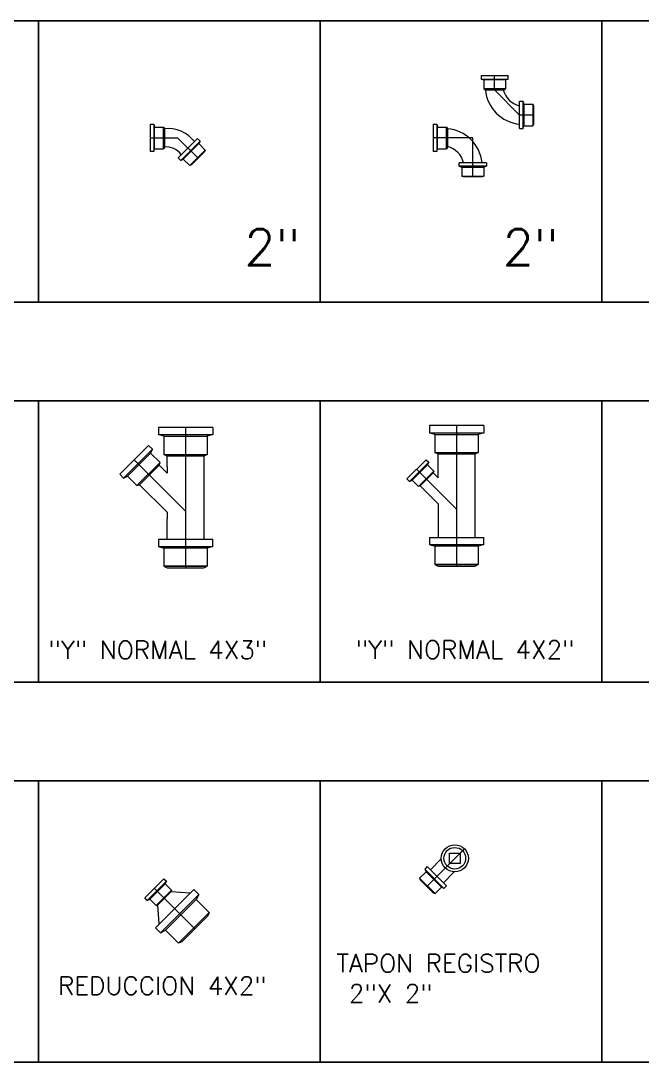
# Model space of a CAD drawing. Header units: inches. Extents: x 6.703 to 7.022, y 0.6 to 1.001.
# Drawn here: x 6.8672 to 6.9348, y 0.6827 to 0.796 of the extents above; entities that cross this region are included whole.
import ezdxf

# ---------------------------------------------------------------- set-up
doc = ezdxf.new("R2010")
doc.units = ezdxf.units.IN
doc.header["$MEASUREMENT"] = 0
for name, pattern in [('CENTERX2', [4, 2.5, -0.5, 0.5, -0.5]), ('DASHDOTX2', [50.8, 25.4, -12.7, 0, -12.7]), ('DASHED2', [0.375, 0.25, -0.125])]:
    doc.linetypes.add(name, pattern=pattern)
for name, color, linetype in [('00', 7, 'Continuous'), ('EJEX2', 41, 'CENTERX2'), ('S.V.BAJ.', 8, 'DASHED2'), ('Tubo', 122, 'Continuous')]:
    doc.layers.add(name, color=color, linetype=linetype)
doc.styles.add('ROMANS', font='romans')

msp = doc.modelspace()

# ---------------------------------------------------------------- linework, layer by layer
at = {"layer": 'EJEX2', "linetype": 'DASHDOTX2', "lineweight": 9, "ltscale": 0.02}
for p, q in [((6.918750683494555, 0.788484601606587), (6.918750683494555, 0.7900436550409171)), ((6.918750683494555, 0.788484601606587), (6.92144810473823, 0.7857286990711535)), ((6.923007158172561, 0.7857286990711535), (6.92144810473823, 0.7857286990711535)), ((6.881278359818513, 0.7832480751621607), (6.884268646936356, 0.7832480751621607)), ((6.884268646936356, 0.7832480751621607), (6.886493730133878, 0.7810229919646562)), ((6.916380291057272, 0.7832480751621607), (6.912065335087499, 0.7832480751621607)), ((6.916380291057272, 0.7789916004841462), (6.916380291057272, 0.7832480751621607)), ((6.885135533818872, 0.751748383529153), (6.885135533818872, 0.7364570468173386)), ((6.914610176325547, 0.7519559180346768), (6.914610175125542, 0.7366645813228624)), ((6.879551952316524, 0.7482181388075518), (6.885135533818872, 0.7426345573051949)), ((6.910266148866403, 0.7471861192698714), (6.914610175610331, 0.7428420925259432)), ((6.911371013130226, 0.7018075235081804), (6.915466105682086, 0.7059026160599595)), ((6.886156974858239, 0.697177871741159), (6.881736166768048, 0.7015986798313137))]:
    msp.add_line(p, q, dxfattribs=at)
at = {"layer": 'S.V.BAJ.', "linetype": 'ByBlock', "ltscale": 0.36}
for p, q in [((6.74662477880544, 0.7959842519685065), (7.022294070144021, 0.7959842519685065)), ((6.869144463844813, 0.7653543307086721), (6.869144463844813, 0.7959842519685065)), ((6.899774385104648, 0.7653543307086721), (6.899774385104648, 0.7959842519685065)), ((6.930404306364499, 0.7653543307086721), (6.930404306364499, 0.7959842519685065)), ((7.022294070144021, 0.7653543307086721), (6.74662477880544, 0.7653543307086721)), ((6.74662477880544, 0.7546456692913339), (7.022294070144021, 0.7546456692913339)), ((6.869144463844813, 0.7240157480314996), (6.869144463844813, 0.7546456692913339)), ((6.899774385104648, 0.7240157480314996), (6.899774385104648, 0.7546456692913339)), ((6.930404306364499, 0.7240157480314996), (6.930404306364499, 0.7546456692913339)), ((7.022294070144021, 0.7240157480314996), (6.74662477880544, 0.7240157480314996)), ((6.74662477880544, 0.7133070866141794), (7.022294070144021, 0.7133070866141794)), ((6.869144463844813, 0.682677165354345), (6.869144463844813, 0.7133070866141794)), ((6.899774385104648, 0.682677165354345), (6.899774385104648, 0.7133070866141794)), ((6.930404306364499, 0.682677165354345), (6.930404306364499, 0.7133070866141794)), ((7.022294070144021, 0.682677165354345), (6.74662477880544, 0.682677165354345))]:
    msp.add_line(p, q, dxfattribs=at)
at = {"layer": 'Tubo', "linetype": 'ByBlock', "lineweight": 20, "ltscale": 0.36}
for p, q in [((6.917274307136292, 0.7900436550409171), (6.920227059852818, 0.7900436550409171)), ((6.917274307136292, 0.7900436550409171), (6.917274307136292, 0.7896499546787136)), ((6.920227059852818, 0.7896499546787136), (6.920227059852818, 0.7900436550409171)), ((6.917274307136292, 0.7896499546787136), (6.917569582407936, 0.7895594035953957)), ((6.917274307136292, 0.7896499546787136), (6.917569582407936, 0.7896499546787136)), ((6.917274307136292, 0.7896499546787136), (6.920227059852818, 0.7896499546787136)), ((6.917569582407936, 0.7895594035953957), (6.917569582407936, 0.788575152689887)), ((6.919931784581157, 0.7895594035953957), (6.917569582407936, 0.7895594035953957)), ((6.920227059852818, 0.7896499546787136), (6.919931784581157, 0.7895594035953957)), ((6.919931784581157, 0.7896499546787136), (6.920227059852818, 0.7896499546787136)), ((6.919931784581157, 0.7895594035953957), (6.919931784581157, 0.788575152689887)), ((6.917569582407936, 0.788575152689887), (6.917750684574553, 0.788484601606587)), ((6.919931784581157, 0.788575152689887), (6.917569582407936, 0.788575152689887)), ((6.917750684574553, 0.788484601606587), (6.919750682414556, 0.788484601606587)), ((6.919750682414556, 0.788484601606587), (6.919931784581157, 0.788575152689887)), ((6.92144810473823, 0.7842523227128815), (6.92144810473823, 0.7872050754294166)), ((6.921841805100434, 0.7872050754294166), (6.92144810473823, 0.7872050754294166)), ((6.921841805100434, 0.7842523227128815), (6.921841805100434, 0.7872050754294166)), ((6.921841805100434, 0.786909800157764), (6.921841805100434, 0.7872050754294166)), ((6.921841805100434, 0.7872050754294166), (6.921932356183734, 0.786909800157764)), ((6.921932356183734, 0.786909800157764), (6.921932356183734, 0.7845475979845341)), ((6.921932356183734, 0.786909800157764), (6.922916607089243, 0.786909800157764)), ((6.922916607089243, 0.786909800157764), (6.922916607089243, 0.7845475979845341)), ((6.923007158172561, 0.7867286979911461), (6.922916607089243, 0.786909800157764)), ((6.923007158172561, 0.784728700151152), (6.923007158172561, 0.7867286979911461)), ((6.881278359818513, 0.7847244515204328), (6.881278359818513, 0.7817716988038886)), ((6.881278359818513, 0.7847244515204328), (6.881672060180716, 0.7847244515204328)), ((6.881672060180716, 0.7847244515204328), (6.881762611264016, 0.7844291762487712)), ((6.881672060180716, 0.7847244515204328), (6.881672060180716, 0.7844291762487712)), ((6.881672060180716, 0.7847244515204328), (6.881672060180716, 0.7817716988038886)), ((6.881762611264016, 0.7844291762487712), (6.882746862169534, 0.7844291762487712)), ((6.881762611264016, 0.7820669740755503), (6.881762611264016, 0.7844291762487712)), ((6.882746862169534, 0.7844291762487712), (6.882837413252843, 0.7842480740821532)), ((6.882746862169534, 0.7820669740755503), (6.882746862169534, 0.7844291762487712)), ((6.882837413252843, 0.7842480740821532), (6.882837413252843, 0.7822480762421502)), ((6.912065335087499, 0.7847244515204148), (6.912459035449703, 0.7847244515204148)), ((6.912065335087499, 0.7847244515204148), (6.912065335087499, 0.7817716988038886)), ((6.912459035449703, 0.7847244515204148), (6.912459035449703, 0.7817716988038886)), ((6.912459035449703, 0.7847244515204148), (6.912459035449703, 0.7844291762487712)), ((6.912459035449703, 0.7847244515204148), (6.912549586533021, 0.7844291762487712)), ((6.912549586533021, 0.7820669740755503), (6.912549586533021, 0.7844291762487712)), ((6.912549586533021, 0.7844291762487712), (6.913533837438529, 0.7844291762487712)), ((6.913533837438529, 0.7820669740755503), (6.913533837438529, 0.7844291762487712)), ((6.913533837438529, 0.7844291762487712), (6.913624388521829, 0.7842480740821532)), ((6.913624388521829, 0.7842480740821532), (6.913624388521829, 0.7822480762421502)), ((6.92144810473823, 0.7842523227128815), (6.921841805100434, 0.7842523227128815)), ((6.921841805100434, 0.7842523227128815), (6.921841805100434, 0.7845475979845341)), ((6.921841805100434, 0.7842523227128815), (6.921932356183734, 0.7845475979845341)), ((6.921932356183734, 0.7845475979845341), (6.922916607089243, 0.7845475979845341)), ((6.922916607089243, 0.7845475979845341), (6.923007158172561, 0.784728700151152)), ((6.886435112385321, 0.7831751007329345), (6.88434162136559, 0.7810816097132037)), ((6.886435112385321, 0.7831751007329345), (6.88671424452129, 0.7828959685969752)), ((6.881672060180716, 0.7817716988038886), (6.881762611264016, 0.7820669740755503)), ((6.881672060180716, 0.7820669740755503), (6.881672060180716, 0.7817716988038886)), ((6.881762611264016, 0.7820669740755503), (6.882746862169534, 0.7820669740755503)), ((6.882837413252843, 0.7822480762421502), (6.882746862169534, 0.7820669740755503)), ((6.88462075350155, 0.7808024775772265), (6.88671424452129, 0.7828959685969752)), ((6.884894302994793, 0.7809476262879318), (6.886569095810584, 0.7826224191037235)), ((6.885592133334709, 0.7802497959480335), (6.887266926150501, 0.7819245887638073)), ((6.88671424452129, 0.7828959685969752), (6.886569095810584, 0.7826224191037235)), ((6.886569095810584, 0.7826224191037235), (6.887266926150501, 0.7819245887638073)), ((6.887266926150501, 0.7819245887638073), (6.887202725759227, 0.7817319875899879)), ((6.912459035449703, 0.7820669740755503), (6.912459035449703, 0.7817716988038886)), ((6.912459035449703, 0.7817716988038886), (6.912549586533021, 0.7820669740755503)), ((6.912549586533021, 0.7820669740755503), (6.913533837438529, 0.7820669740755503)), ((6.913624388521829, 0.7822480762421502), (6.913533837438529, 0.7820669740755503)), ((6.881672060180716, 0.7817716988038886), (6.881278359818513, 0.7817716988038886)), ((6.88462075350155, 0.7808024775772265), (6.88434162136559, 0.7810816097132037)), ((6.88462075350155, 0.7808024775772265), (6.884894302994793, 0.7809476262879318)), ((6.884894302994793, 0.7809476262879318), (6.885592133334709, 0.7802497959480335)), ((6.887202725759227, 0.7817319875899879), (6.885784734508528, 0.7803139963392888)), ((6.912459035449703, 0.7817716988038886), (6.912065335087499, 0.7817716988038886)), ((6.885784734508528, 0.7803139963392888), (6.885592133334709, 0.7802497959480335)), ((6.917856667415535, 0.7805506539184763), (6.914903914699, 0.7805506539184763)), ((6.914903914699, 0.7801569535562729), (6.914903914699, 0.7805506539184763)), ((6.914903914699, 0.7801569535562729), (6.915199189970653, 0.7800664024729729)), ((6.915199189970653, 0.7801569535562729), (6.914903914699, 0.7801569535562729)), ((6.917856667415535, 0.7801569535562729), (6.914903914699, 0.7801569535562729)), ((6.915199189970653, 0.7800664024729729), (6.915199189970653, 0.7790821515674642)), ((6.915199189970653, 0.7800664024729729), (6.917561392143883, 0.7800664024729729)), ((6.917856667415535, 0.7801569535562729), (6.917561392143883, 0.7800664024729729)), ((6.917856667415535, 0.7801569535562729), (6.917561392143883, 0.7801569535562729)), ((6.917561392143883, 0.7800664024729729), (6.917561392143883, 0.7790821515674642)), ((6.917856667415535, 0.7805506539184763), (6.917856667415535, 0.7801569535562729)), ((6.915380292137271, 0.7789916004841462), (6.915199189970653, 0.7790821515674642)), ((6.915199189970653, 0.7790821515674642), (6.917561392143883, 0.7790821515674642)), ((6.917380289977265, 0.7789916004841462), (6.915380292137271, 0.7789916004841462)), ((6.917561392143883, 0.7790821515674642), (6.917380289977265, 0.7789916004841462)), ((6.888088287952733, 0.751748383529153), (6.882182779685011, 0.751748383529153)), ((6.882182779685011, 0.751748383529153), (6.882182779685011, 0.7509609824267864)), ((6.888088287952733, 0.751748383529153), (6.888088287952733, 0.7509609824267864)), ((6.917562930459408, 0.7519559180346768), (6.911657422191686, 0.7519559180346768)), ((6.911657422191686, 0.7519559180346768), (6.911657422191686, 0.7511685169323103)), ((6.917562930459408, 0.7519559180346768), (6.917562930459408, 0.7511685169323103)), ((6.882182779685011, 0.7509609824267864), (6.888088287952733, 0.7509609824267864)), ((6.882773330511781, 0.7507798801732474), (6.882182779685011, 0.7509609824267864)), ((6.882773330511781, 0.7507798801732474), (6.887497737125962, 0.7507798801732474)), ((6.882773330511781, 0.7507798801732474), (6.882773330511781, 0.7488113774173402)), ((6.888088287952733, 0.7509609824267864), (6.887497737125962, 0.7507798801732474)), ((6.887497737125962, 0.7507798801732474), (6.887497737125962, 0.7488113774173402)), ((6.912247973018456, 0.7509874146787712), (6.911657422191686, 0.7511685169323103)), ((6.911657422191686, 0.7511685169323103), (6.917562930459408, 0.7511685169323103)), ((6.912247973018456, 0.7509874146787712), (6.916972379632638, 0.7509874146787712)), ((6.912247973018456, 0.7509874146787712), (6.912247973018456, 0.749018911922864)), ((6.917562930459408, 0.7511685169323103), (6.916972379632638, 0.7509874146787712)), ((6.916972379632638, 0.7509874146787712), (6.916972379632638, 0.749018911922864)), ((6.88111788698313, 0.7497840734741585), (6.877986017649917, 0.7466522041409451)), ((6.878403600227676, 0.7462346215631857), (6.88153546956089, 0.7493664908963992)), ((6.88153546956089, 0.7493664908963992), (6.88111788698313, 0.7497840734741585)), ((6.88153546956089, 0.7493664908963992), (6.881318326620459, 0.7489572599701914)), ((6.912247973018456, 0.749018911922864), (6.916972379632638, 0.749018911922864)), ((6.912610177525552, 0.7488378096693249), (6.912247973018456, 0.749018911922864)), ((6.916972379632638, 0.749018911922864), (6.916610175125541, 0.7488378096693249)), ((6.881318326620459, 0.7489572599701914), (6.878812831153884, 0.746451764503617)), ((6.882362283064857, 0.7479133035257929), (6.879856787598283, 0.7454078080592185)), ((6.881318326620459, 0.7489572599701914), (6.882362283064857, 0.7479133035257929)), ((6.882266239071978, 0.747625171547137), (6.882362283064857, 0.7479133035257929)), ((6.882773330511781, 0.7488113774173402), (6.887497737125962, 0.7488113774173402)), ((6.883135535018877, 0.748630275163801), (6.882773330511781, 0.7488113774173402)), ((6.883135534218862, 0.7474629828985813), (6.883135534218862, 0.748630275163801)), ((6.887135532618866, 0.748630275163801), (6.883135535018877, 0.748630275163801)), ((6.887497737125962, 0.7488113774173402), (6.887135532618866, 0.748630275163801)), ((6.887135532618866, 0.748630275163801), (6.887135532618866, 0.739575157053564)), ((6.911310104266852, 0.7482300746703204), (6.909222193465954, 0.7461421638694223)), ((6.911588492373644, 0.7479516865635281), (6.909500581572747, 0.745863775762648)), ((6.911310104266852, 0.7482300746703204), (6.911588492373644, 0.7479516865635281)), ((6.911588492373644, 0.7479516865635281), (6.911379701293555, 0.7477428954834382)), ((6.911588492373644, 0.7479516865635281), (6.911443730558118, 0.7476788662188747)), ((6.912610176725537, 0.7462563029932017), (6.912610176725537, 0.7488378096693249)), ((6.916610175125541, 0.7488378096693249), (6.912610177525552, 0.7488378096693249)), ((6.916610175125541, 0.7488378096693249), (6.916610175125541, 0.7397826915590879)), ((6.880144919576939, 0.7455038520520978), (6.882266239071978, 0.747625171547137)), ((6.882266239071978, 0.747625171547137), (6.883135534218862, 0.7467558764002349)), ((6.883135534218862, 0.7474629828985813), (6.883135534218862, 0.7467558764002349)), ((6.909773401917399, 0.7460085375781742), (6.911443730558118, 0.7476788662188747)), ((6.910469372184354, 0.7453125673112022), (6.912139700825072, 0.7469828959519207)), ((6.912075671560508, 0.7467908081582302), (6.910661459978044, 0.7453765965757657)), ((6.911443730558118, 0.7476788662188747), (6.912139700825072, 0.7469828959519207)), ((6.912139700825072, 0.7469828959519207), (6.912075671560508, 0.7467908081582302)), ((6.912075671560508, 0.7467908081582302), (6.912610176725537, 0.7462563029932017)), ((6.878403600227676, 0.7462346215631857), (6.877986017649917, 0.7466522041409451)), ((6.878403600227676, 0.7462346215631857), (6.878812831153884, 0.746451764503617)), ((6.878812831153884, 0.746451764503617), (6.879856787598283, 0.7454078080592185)), ((6.909500581572747, 0.745863775762648), (6.909222193465954, 0.7461421638694223)), ((6.909709372652836, 0.7460725668427198), (6.909500581572747, 0.745863775762648)), ((6.909500581572747, 0.745863775762648), (6.909773401917399, 0.7460085375781742)), ((6.909773401917399, 0.7460085375781742), (6.910469372184354, 0.7453125673112022)), ((6.879856787598283, 0.7454078080592185), (6.880144919576939, 0.7455038520520978)), ((6.880144919576939, 0.7455038520520978), (6.883135534218862, 0.7425132374101742)), ((6.910661459978044, 0.7453765965757657), (6.910469372184354, 0.7453125673112022)), ((6.912610176725537, 0.743427879828255), (6.910661459978044, 0.7453765965757657)), ((6.912610176725537, 0.743427879828255), (6.912610176725537, 0.7397826915590879)), ((6.883135534218862, 0.7425132374101742), (6.883135534218862, 0.7418061309118278)), ((6.883135534218862, 0.739575157053564), (6.883135534218862, 0.7418061309118278)), ((6.882182776713362, 0.739575157053564), (6.882182776713362, 0.7387877554787616)), ((6.882182776713362, 0.739575157053564), (6.888088288524389, 0.739575157053564)), ((6.882182776713362, 0.7387877554787616), (6.888088288524389, 0.7387877554787616)), ((6.882182776713362, 0.7387877554787616), (6.882773327894459, 0.7387877554787616)), ((6.882182776713362, 0.7387877554787616), (6.882773327894459, 0.7386066531165666)), ((6.887497737343274, 0.7387877554787616), (6.888088288524389, 0.7387877554787616)), ((6.888088288524389, 0.7387877554787616), (6.887497737343274, 0.7386066531165666)), ((6.888088288524389, 0.7387877554787616), (6.888088288524389, 0.739575157053564)), ((6.911657419220037, 0.7397826915590879), (6.917562931031064, 0.7397826915590879)), ((6.911657419220037, 0.7397826915590879), (6.911657419220037, 0.7389952899842855)), ((6.911657419220037, 0.7389952899842855), (6.912247970401134, 0.7388141876220904)), ((6.911657419220037, 0.7389952899842855), (6.912247970401134, 0.7389952899842855)), ((6.911657419220037, 0.7389952899842855), (6.917562931031064, 0.7389952899842855)), ((6.912247970401134, 0.7388141876220904), (6.912247970401134, 0.7368456836850754)), ((6.916972379849949, 0.7388141876220904), (6.912247970401134, 0.7388141876220904)), ((6.917562931031064, 0.7389952899842855), (6.916972379849949, 0.7388141876220904)), ((6.916972379849949, 0.7389952899842855), (6.917562931031064, 0.7389952899842855)), ((6.916972379849949, 0.7388141876220904), (6.916972379849949, 0.7368456836850754)), ((6.917562931031064, 0.7389952899842855), (6.917562931031064, 0.7397826915590879)), ((6.887497737343274, 0.7386066531165666), (6.882773327894459, 0.7386066531165666)), ((6.882773327894459, 0.7386066531165666), (6.882773327894459, 0.7366381491795515)), ((6.887497737343274, 0.7386066531165666), (6.887497737343274, 0.7366381491795515)), ((6.887497737343274, 0.7366381491795515), (6.882773327894459, 0.7366381491795515)), ((6.882773327894459, 0.7366381491795515), (6.883135532618867, 0.7364570468173386)), ((6.882773327894459, 0.7366381491795515), (6.887497737343274, 0.7366381491795515)), ((6.887135532618866, 0.7364570468173386), (6.887497737343274, 0.7366381491795515)), ((6.912247970401134, 0.7368456836850754), (6.916972379849949, 0.7368456836850754)), ((6.912247970401134, 0.7368456836850754), (6.912610175125542, 0.7366645813228624)), ((6.916972379849949, 0.7368456836850754), (6.912247970401134, 0.7368456836850754)), ((6.912610175125542, 0.7366645813228624), (6.916610175125541, 0.7366645813228624)), ((6.912610175125542, 0.7366645813228624), (6.916610175125541, 0.7366645813228624)), ((6.916610175125541, 0.7366645813228624), (6.916972379849949, 0.7368456836850754)), ((6.883135532618867, 0.7364570468173386), (6.887135532618866, 0.7364570468173386)), ((6.883135532618867, 0.7364570468173386), (6.887135532618866, 0.7364570468173386)), ((6.912947030381746, 0.7047977528512314), (6.911766324384208, 0.7036170468536848)), ((6.913851183989444, 0.7042876943673101), (6.913851183989444, 0.7054296262000529)), ((6.913851183989444, 0.7054296262000529), (6.914993115822187, 0.7054296262000529)), ((6.914993115822187, 0.7054296262000529), (6.914993115822187, 0.7042876943673101)), ((6.911429474653686, 0.7039538965841794), (6.911151086446688, 0.7036755083771815)), ((6.911151086446688, 0.7036755083771815), (6.913238997999245, 0.7015875968246613)), ((6.911151086446688, 0.7036755083771815), (6.911295848314349, 0.7034026879343099)), ((6.911429474653686, 0.7039538965841794), (6.913517386206243, 0.7018659850316593)), ((6.914993115822187, 0.7042876943673101), (6.913851183989444, 0.7042876943673101)), ((6.882780122544308, 0.7026426356075739), (6.880692210991771, 0.7005547240550178)), ((6.882780122544308, 0.7026426356075739), (6.883058510751306, 0.7023642474005759)), ((6.911295848314349, 0.7034026879343099), (6.910599877796837, 0.7027067174167972)), ((6.91227020703886, 0.701036388174774), (6.910599877796837, 0.7027067174167972)), ((6.910599877796837, 0.7027067174167972), (6.910663907084424, 0.7025146295539637)), ((6.910663907084424, 0.7025146295539637), (6.912078119176027, 0.7011004174623972)), ((6.912966177556391, 0.7017323586922688), (6.911295848314349, 0.7034026879343099)), ((6.914361242473241, 0.7033835407596111), (6.913180536475775, 0.702202834762154)), ((6.883058510751306, 0.7023642474005759), (6.880970599198768, 0.70027633584802)), ((6.88124341964164, 0.7004210977156632), (6.882913748883682, 0.7020914269577223)), ((6.886040051694354, 0.7014706221859005), (6.881864224413462, 0.6972947949049904)), ((6.881939390159153, 0.6997251271981684), (6.883609719401194, 0.7013954564401916)), ((6.883058510751306, 0.7023642474005759), (6.882849719596059, 0.7021554562453096)), ((6.883058510751306, 0.7023642474005759), (6.882913748883682, 0.7020914269577223)), ((6.882913748883682, 0.7020914269577223), (6.883609719401194, 0.7013954564401916)), ((6.883609719401194, 0.7013954564401916), (6.883545690113571, 0.7012033685773581)), ((6.886040051694354, 0.7014706221859005), (6.886596828665147, 0.7009138452151435)), ((6.912966177556391, 0.7017323586922688), (6.91227020703886, 0.701036388174774)), ((6.913238997999245, 0.7015875968246613), (6.912966177556391, 0.7017323586922688)), ((6.913238997999245, 0.7015875968246613), (6.913517386206243, 0.7018659850316593)), ((6.880970599198768, 0.70027633584802), (6.880692210991771, 0.7005547240550178)), ((6.880970599198768, 0.70027633584802), (6.88124341964164, 0.7004210977156632)), ((6.88124341964164, 0.7004210977156632), (6.881939390159153, 0.6997251271981684)), ((6.883545690113571, 0.7012033685773581), (6.882131478021987, 0.6997891564857557)), ((6.886596828665147, 0.7009138452151435), (6.882421001384254, 0.6967380179341977)), ((6.882966642815605, 0.6970275419589826), (6.886307304640326, 0.7003682037837394)), ((6.885622468966259, 0.7010530394578238), (6.883545690113571, 0.7012033685773581)), ((6.886596828665147, 0.7009138452151435), (6.886307304640326, 0.7003682037837394)), ((6.886307304640326, 0.7003682037837394), (6.887699247067308, 0.6989762613567932)), ((6.912078119176027, 0.7011004174623972), (6.91227020703886, 0.701036388174774)), ((6.881939390159153, 0.6997251271981684), (6.882131478021987, 0.6997891564857557)), ((6.882281807141538, 0.6977123776330671), (6.882131478021987, 0.6997891564857557)), ((6.884358585242587, 0.6956355995320365), (6.887699247067308, 0.6989762613567932)), ((6.887571188364052, 0.698592085246954), (6.884742761352444, 0.6957636582353282)), ((6.887699247067308, 0.6989762613567932), (6.887571188364052, 0.698592085246954)), ((6.882421001384254, 0.6967380179341977), (6.881864224413462, 0.6972947949049904)), ((6.882421001384254, 0.6967380179341977), (6.882966642815605, 0.6970275419589826)), ((6.882966642815605, 0.6970275419589826), (6.884358585242587, 0.6956355995320365)), ((6.884742761352444, 0.6957636582353282), (6.884358585242587, 0.6956355995320365))]:
    msp.add_line(p, q, dxfattribs=at)
for radius in [0.001476376417317412, 0.001181101133823546]:
    msp.add_circle((6.914422149905816, 0.7048586602836815), radius, dxfattribs=at)
for centre, radius, start, end in [((6.921883233421614, 0.7888549291154916), 0.004149108631654917, 185.120732858512, 263.980161317508), ((6.922054677105155, 0.7891007888245554), 0.0024484168269017, 194.576214884525, 255.6561445512882), ((6.88324566571869, 0.7807195136015124), 0.003552099258401242, 36.59974504861525, 96.59974504861596), ((6.913254061012925, 0.7801155252350842), 0.004149108631654917, 6.019838682490344, 84.8792671414895), ((6.883040702584847, 0.7802385355015966), 0.002019797153296369, 35.77650887943017, 95.77650887937845), ((6.913008201303861, 0.7799440815515424), 0.0024484168269017, 14.34385544871947, 75.4237851154852)]:
    msp.add_arc(centre, radius, start, end, dxfattribs=at)

# ---------------------------------------------------------------- texts
at = {"layer": '00', "linetype": 'ByBlock', "char_height": 0.003937007874015748, "width": 0.09606299212598425, "attachment_point": 1, "style": 'ROMANS'}
for insert in [(6.891544473094636, 0.7733201534291114), (6.919633670928558, 0.7733201534291114)]:
    msp.add_mtext('2"', dxfattribs=dict(at, insert=insert))
at = {"layer": '00', "linetype": 'ByBlock', "lineweight": 9, "char_height": 0.001968503937007874, "attachment_point": 1, "style": 'ROMANS'}
for s, insert, width in [('"Y" NORMAL 4X3"', (6.870235523478513, 0.7285189155605886), 0.03052469857075733), ('"Y" NORMAL 4X2"', (6.903652348033522, 0.7285487998731633), 0.02704933152699405), ('TAPON REGISTRO   2"X 2"', (6.901554647374622, 0.6944241362999921), 0.02598425196850394), ('REDUCCION 4X2"', (6.871274236880404, 0.6919802607354254), 0.02598425196850394)]:
    msp.add_mtext(s, dxfattribs=dict(at, insert=insert, width=width))

doc.saveas('drawing.dxf')
